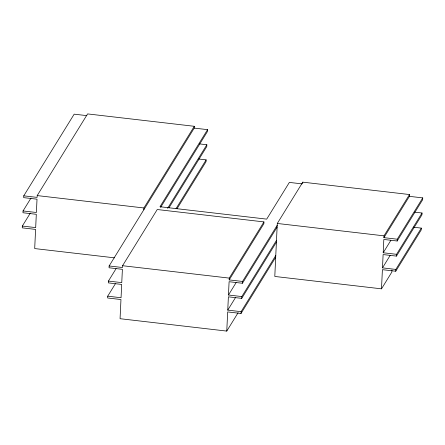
<?xml version="1.0" encoding="UTF-8"?>
<svg xmlns="http://www.w3.org/2000/svg" width="445" height="445" viewBox="0 0 445 445"><rect width="100%" height="100%" fill="white"/><g stroke="black" fill="none" stroke-linecap="round" stroke-linejoin="round"><path stroke-width="0.67" d="M30.316 213.127L22.333 226.054L22.25 227.857L35.594 229.409L34.693 248.571L114.549 257.844M31.028 198.019L23.045 210.947L22.962 212.749L36.306 214.301L35.683 227.606L22.333 226.054M86.847 115.633L74.17 114.165L23.757 195.839L23.674 197.641L37.018 199.193L36.395 212.499L23.045 210.947M238.081 312.763L226.766 331.091L120.061 318.703L120.968 299.535L107.623 297.989L107.707 296.186L121.051 297.733L121.68 284.433L108.335 282.881L108.419 281.079L121.763 282.625L122.392 269.325L109.047 267.773L109.131 265.971L194.22 128.099L194.304 126.297L87.598 113.909L37.191 195.583L37.107 197.391L23.757 195.839M277.207 225.265L242.525 281.457L229.181 279.905L263.863 223.713L263.946 221.91L157.241 209.523L122.564 265.715L122.475 267.517L109.131 265.971M143.813 209.779L143.896 207.971L194.304 126.297M198.798 159.01L206.141 159.866L206.057 161.668L176.999 208.744M199.51 143.907L206.853 144.758L206.769 146.561L168.994 207.759M194.22 128.099L207.565 129.651L207.481 131.453L160.628 207.364M226.766 331.091L227.673 311.928L241.018 313.475L275.694 257.282M275.783 255.48L241.101 311.672L227.757 310.12L228.385 296.821L241.73 298.367L276.412 242.175M276.495 240.372L241.813 296.565L228.469 295.013L229.097 281.713L242.442 283.259L277.124 227.067M229.181 279.905L229.264 278.103L263.946 221.91M241.018 313.475L241.101 311.672M241.73 298.367L241.813 296.565M242.442 283.259L242.525 281.457M409.406 196.345L422.75 197.897L397.257 239.204L383.913 237.652L409.406 196.345L409.489 194.543L302.784 182.155L277.291 223.462L274.793 276.451L381.499 288.838L391.856 272.051L391.956 269.998M302.728 183.357L302.784 182.155M381.499 288.838L382.4 269.67L395.75 271.222L421.243 229.915L421.326 228.113L413.316 227.184M421.326 228.113L395.833 269.42L382.489 267.868L383.112 254.562L396.462 256.114L421.955 214.807L422.038 213.005L414.695 212.154M422.038 213.005L396.545 254.312L383.201 252.76L383.824 239.455L397.174 241.006L422.667 199.699L422.75 197.897M383.913 237.652L383.996 235.85L409.489 194.543M395.75 271.222L395.833 269.42M396.462 256.114L396.545 254.312M397.174 241.006L397.257 239.204M108.419 281.079L116.084 268.658M207.565 129.651L159.989 206.741L266.694 219.129L289.356 182.411L302.033 183.88M107.707 296.186L115.372 283.765M167.626 208.31L206.853 144.758M175.998 208.705L206.141 159.866M228.469 295.013L236.134 282.592M227.757 310.12L235.422 297.699M383.201 252.76L390.849 240.367M382.489 267.868L390.137 255.475M37.191 195.583L143.896 207.971M277.291 223.462L383.996 235.85M122.564 265.715L229.264 278.103"/></g></svg>
